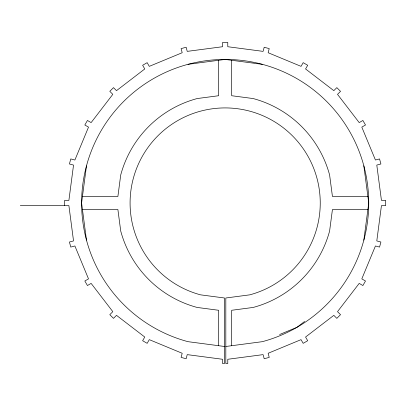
<?xml version="1.0" encoding="UTF-8"?>
<svg xmlns="http://www.w3.org/2000/svg" width="406" height="406" viewBox="0 0 406 406"><rect width="100%" height="100%" fill="white"/><g stroke="black" fill="none" stroke-linecap="round" stroke-linejoin="round"><path stroke-width="0.61" d="M86.488 165.841L81.596 203L86.488 240.159M363.842 240.159L368.734 203L363.842 165.841M304.596 321.466L296.948 327.332L279.607 334.519M188.008 64.326L225.163 59.433L262.322 64.326M225.817 346.48L262.322 341.674A143.567 143.567 0 0 0 342.771 120.653A143.567 143.567 0 0 0 107.56 120.653A143.567 143.567 0 0 0 188.008 341.674L224.513 346.48M82.454 196.474L117.892 196.474L120.714 175.011A108.133 108.133 0 0 1 197.179 98.551L218.641 95.725L218.641 60.291M367.872 196.474L332.438 196.474L329.611 175.011A108.133 108.133 0 0 0 253.151 98.551L231.689 95.725L231.689 60.291M20.3 205.609L68.888 205.609L73.537 240.925L69.426 242.027L70.776 247.071L74.892 245.97L88.518 278.876L84.834 281.008L87.442 285.53L91.132 283.398L112.817 311.656L109.803 314.67L113.497 318.36L116.507 315.35L144.764 337.036L142.638 340.72L147.16 343.334L149.286 339.644L182.198 353.276L181.096 357.392L186.136 358.742L187.237 354.626L222.554 359.274L222.554 363.537L224.513 363.537L224.513 297.994L200.554 294.842A95.08 95.08 0 0 1 147.276 148.464A95.08 95.08 0 0 1 303.049 148.464A95.08 95.08 0 0 1 249.771 294.842L225.817 297.994L225.817 363.537L227.776 363.537L227.776 359.274L263.093 354.626L264.194 358.742L269.234 357.392L268.133 353.276L301.044 339.644L303.17 343.334L307.692 340.72L305.566 337.036L333.823 315.35L336.833 318.36L340.527 314.67L337.513 311.656L359.198 283.398L362.888 285.53L365.496 281.008L361.807 278.876L375.438 245.97L379.554 247.071L380.904 242.027L376.793 240.925L381.442 205.609L385.7 205.609L385.7 200.391L381.442 200.391L376.793 165.075L380.904 163.973L379.554 158.929L375.438 160.03L361.807 127.124L365.496 124.992L362.888 120.47L359.198 122.602L337.513 94.344L340.527 91.33L336.833 87.64L333.823 90.65L305.566 68.964L307.692 65.28L303.17 62.666L301.044 66.356L268.133 52.724L269.234 48.608L264.194 47.258L263.093 51.374L227.776 46.726L227.776 42.463L222.554 42.463L222.554 46.726L187.237 51.374L186.136 47.258L181.096 48.608L182.198 52.724L149.286 66.356L147.16 62.666L142.638 65.28L144.764 68.964L116.507 90.65L113.497 87.64L109.803 91.33L112.817 94.344L91.132 122.602L87.442 120.47L84.834 124.992L88.518 127.124L74.892 160.03L70.776 158.929L69.426 163.973L73.537 165.075L68.888 200.391L64.63 200.391L64.63 205.609M82.454 209.526L117.892 209.526L120.714 230.989A108.133 108.133 0 0 0 197.179 307.449L218.641 310.275L218.641 345.709M367.872 209.526L332.438 209.526L329.611 230.989A108.133 108.133 0 0 1 253.151 307.449L231.689 310.275L231.689 345.709"/></g></svg>
